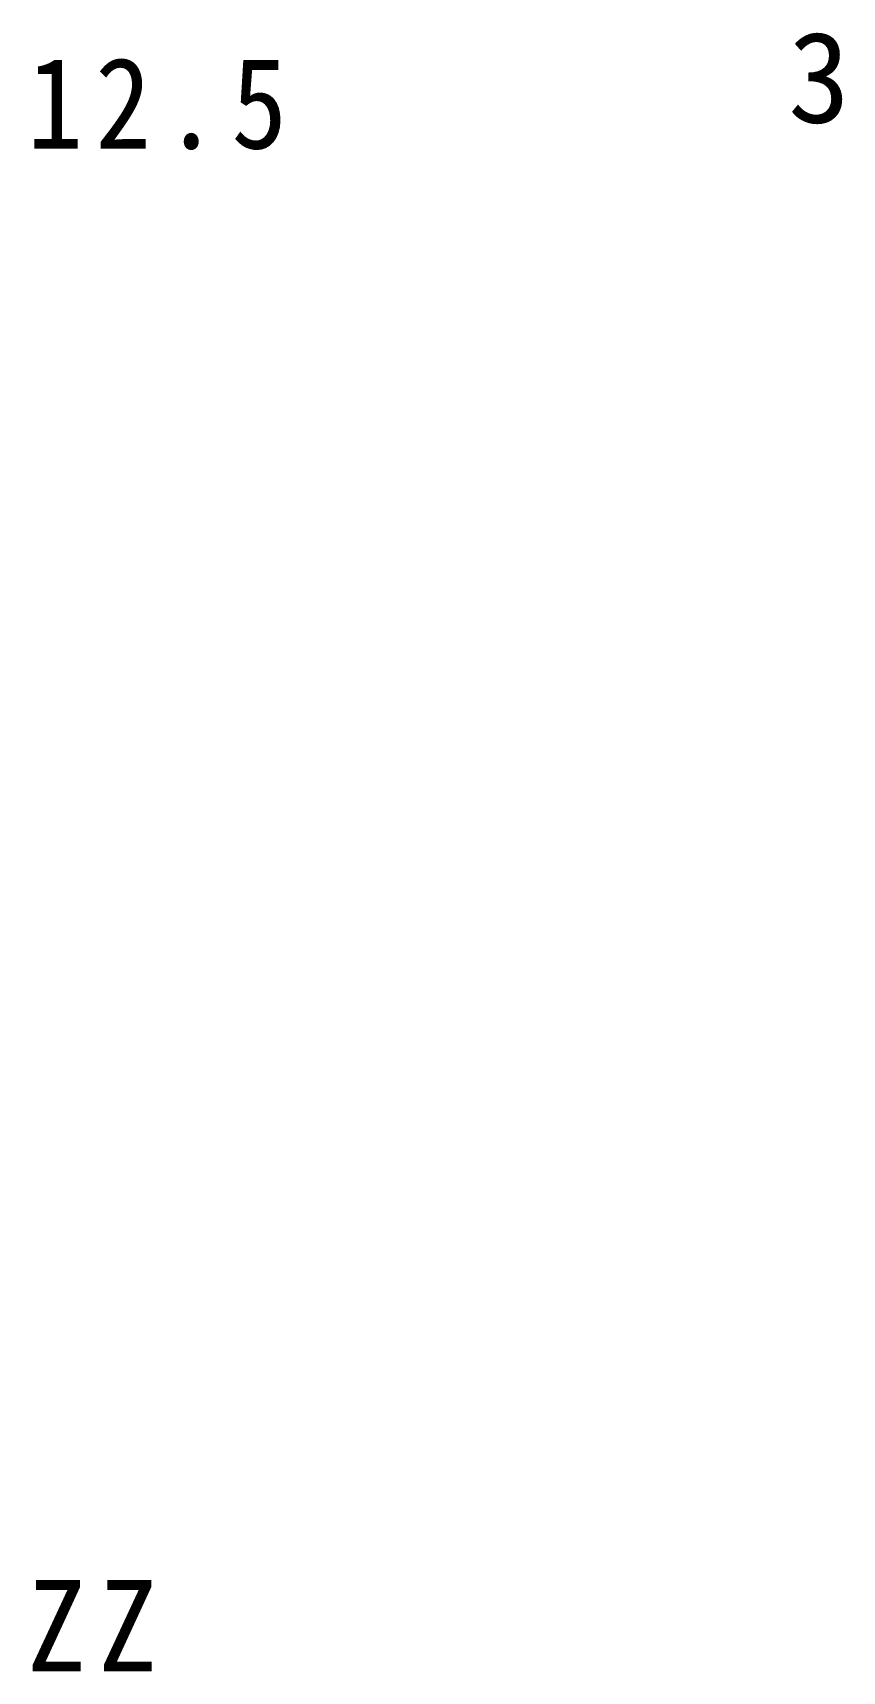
# Model space of a CAD drawing. Units: millimetres at full size, sheet at 1:100. Extents: x -9384 to -2870, y -9612 to 3577.
import ezdxf
from ezdxf.enums import TextEntityAlignment as Align

# ---------------------------------------------------------------- set-up
doc = ezdxf.new("R2010")
doc.units = ezdxf.units.MM
doc.header["$LTSCALE"] = 100
doc.layers.add('0-0', color=6, linetype='Continuous')
doc.styles.add('ＭＳ ゴシック', font='')
doc.styles.get('ＭＳ ゴシック').set_extended_font_data('MS Gothic')

msp = doc.modelspace()

# ---------------------------------------------------------------- texts
at = {"layer": '0-0', "style": 'ＭＳ ゴシック'}
msp.add_text('3', height=733.1, dxfattribs=at).set_placement((-3306.1, 2632.7), align=Align.BOTTOM_LEFT)
at = {"layer": '0-0', "char_height": 733.1, "attachment_point": 7, "style": 'ＭＳ ゴシック'}
for s, insert in [('\\T1.22;\\W0.9;12.5', (-9428.6, 2632.7)), ('\\T1.21;\\W0.95;ZZ', (-9428.6, -9612.2))]:
    msp.add_mtext(s, dxfattribs=dict(at, insert=insert))

doc.saveas('drawing.dxf')
